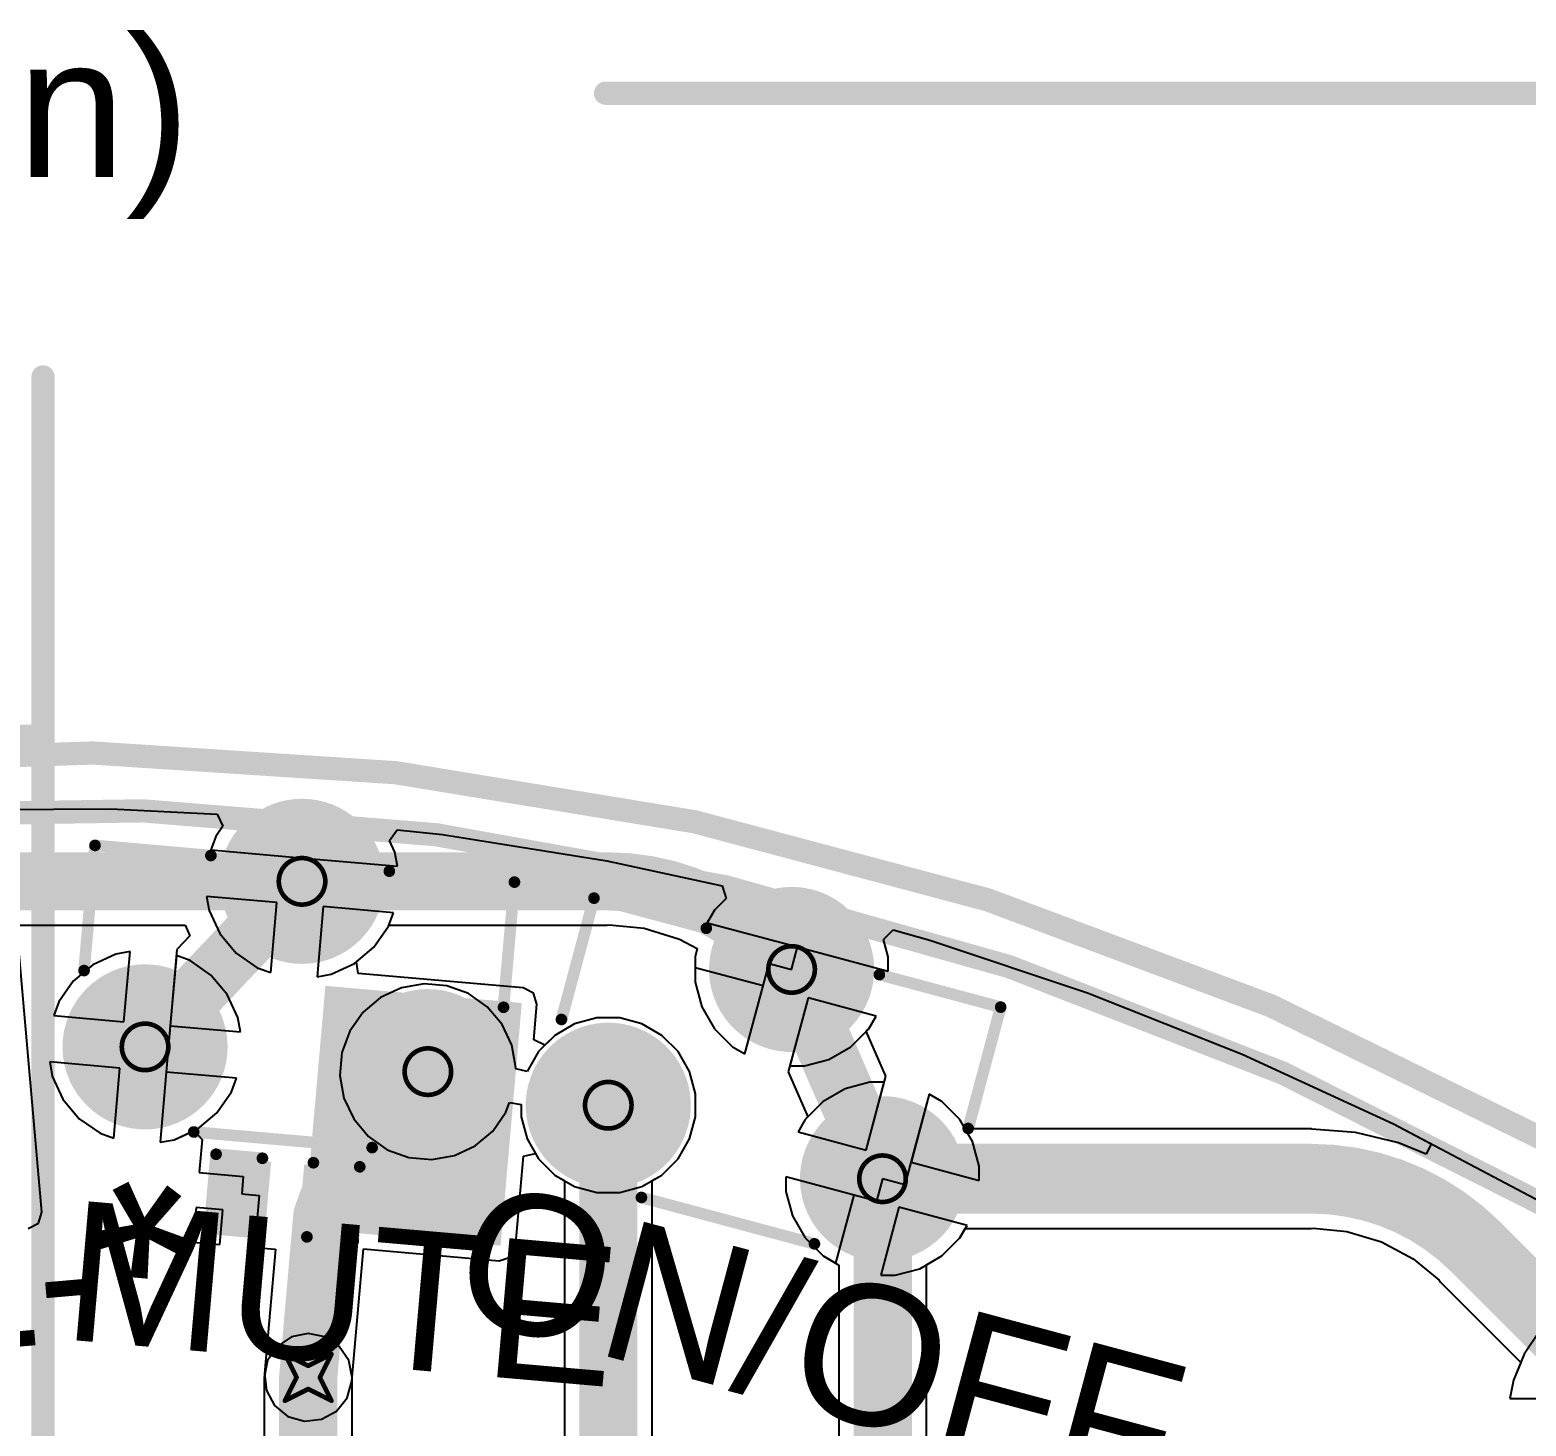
# Model space of a CAD drawing. Header units: millimetres. Extents: x -41 to 155, y -111 to 87.
# Drawn here: x -0.14 to 16.19, y 26.55 to 41.79 of the extents above; entities that cross this region are included whole.
import ezdxf

# ---------------------------------------------------------------- set-up
doc = ezdxf.new("R2010")
doc.units = ezdxf.units.MM
for name, color, linetype in [('BottomLayer', 5, 'Continuous'), ('BottomSolder', 6, 'Continuous'), ('DrillDrawing', 1, 'Continuous'), ('Mechanical1', 6, 'Continuous'), ('Mechanical2', 216, 'Continuous'), ('MultiLayer', 9, 'Continuous'), ('PadHoleLayer', 156, 'Continuous'), ('TopLayer', 1, 'Continuous'), ('TopOverlay', 2, 'Continuous'), ('TopPaste', 8, 'Continuous'), ('TopSolder', 216, 'Continuous'), ('ViaHoleLayer', 16, 'Continuous')]:
    doc.layers.add(name, color=color, linetype=linetype)
doc.styles.add('Arial', font='', dxfattribs={"height": 0.2})
doc.styles.get('Arial').set_extended_font_data('Arial')

# ---------------------------------------------------------------- blocks, each defined once
blk = doc.blocks.new('C___0402_20')
at = {"layer": 'TopLayer'}
for points in [[(-0.6985025399999999, -0.3175), (-0.6985025399999999, 0.3175), (-0.24130254, 0.3175), (-0.24130254, -0.3175)], [(0.24130254, -0.3175), (0.24130254, 0.3175), (0.6985025399999999, 0.3175), (0.6985025399999999, -0.3175)]]:
    blk.add_hatch(color=1, dxfattribs=at).paths.add_polyline_path(points)
at = {"layer": 'TopPaste'}
for points in [[(-0.6985025399999999, -0.3175), (-0.6985025399999999, 0.3175), (-0.24130254, 0.3175), (-0.24130254, -0.3175)], [(0.24130254, -0.3175), (0.24130254, 0.3175), (0.6985025399999999, 0.3175), (0.6985025399999999, -0.3175)]]:
    blk.add_hatch(color=8, dxfattribs=at).paths.add_polyline_path(points)
at = {"layer": 'TopSolder'}
for points in [[(-0.75850242, -0.37749988), (-0.75850242, 0.37749988), (-0.1813026599999999, 0.37749988), (-0.18130266, -0.37749988)], [(0.1813026599999999, -0.37749988), (0.18130266, 0.37749988), (0.75850242, 0.37749988), (0.75850242, -0.37749988)]]:
    blk.add_hatch(color=216, dxfattribs=at).paths.add_polyline_path(points)
at = {"layer": 'TopOverlay', "const_width": 0.127}
for points in [[(-0.27940254, 0.40640254), (-0.7874, 0.4064)], [(-0.7874, 0.4064), (-0.7874, -0.40640254)], [(0.7874, 0.40640254), (0.2794, 0.4064)], [(0.7874, 0.40640254), (0.7874, -0.4064)], [(-0.2794, -0.4064), (-0.7874, -0.40640254)], [(0.7874, -0.4064), (0.27940254, -0.40640254)]]:
    blk.add_lwpolyline(points, dxfattribs=at)
at = {"layer": 'TopOverlay', "const_width": 0.0635}
for points in [[(-0.8191499999999999, 0.4064, 1), (-0.7556499999999999, 0.4064, 1)], [(-0.8191499999999999, 0.4064, 1), (-0.7556499999999999, 0.4064, 1)], [(-0.31115254, 0.40640254, 1), (-0.24765254, 0.40640254, 1)], [(0.24765, 0.4064, 1), (0.31115, 0.4064, 1)], [(0.7556499999999999, 0.40640254, 1), (0.8191499999999999, 0.40640254, 1)], [(0.7556499999999999, 0.40640254, 1), (0.8191499999999999, 0.40640254, 1)], [(-0.8191499999999999, -0.40640254, 1), (-0.7556499999999999, -0.40640254, 1)], [(-0.8191499999999999, -0.40640254, 1), (-0.7556499999999999, -0.40640254, 1)], [(-0.31115, -0.4064, 1), (-0.24765, -0.4064, 1)], [(0.24765254, -0.40640254, 1), (0.31115254, -0.40640254, 1)], [(0.7556499999999999, -0.4064, 1), (0.8191499999999999, -0.4064, 1)], [(0.7556499999999999, -0.4064, 1), (0.8191499999999999, -0.4064, 1)]]:
    blk.add_lwpolyline(points, format="xyb", close=True, dxfattribs=at)
blk = doc.blocks.new('TS_1091B_A8B3_D2_73')
at = {"layer": 'BottomLayer'}
h = blk.add_hatch(color=5, dxfattribs=at)
edge = h.paths.add_edge_path()
edge.add_arc((-1.55000198, 0.9749993199999999), 0.7999984, 0, 360)
h = blk.add_hatch(color=5, dxfattribs=at)
edge = h.paths.add_edge_path()
edge.add_arc((1.5499969, 0.9749993199999999), 0.7999984, 0, 360)
h = blk.add_hatch(color=5, dxfattribs=at)
edge = h.paths.add_edge_path()
edge.add_arc((1.5499969, 0.9749993199999999), 0.7999984, 0, 360)
h = blk.add_hatch(color=5, dxfattribs=at)
edge = h.paths.add_edge_path()
edge.add_arc((-7.619999999999999e-06, -0.9749993199999999), 0.7999984, 0, 360)
at = {"layer": 'BottomSolder'}
h = blk.add_hatch(color=6, dxfattribs=at)
edge = h.paths.add_edge_path()
edge.add_arc((-1.55000198, 0.9749993199999999), 0.9015983999999999, 0, 360)
h = blk.add_hatch(color=6, dxfattribs=at)
edge = h.paths.add_edge_path()
edge.add_arc((1.5499969, 0.9749993199999999), 0.9015983999999999, 0, 360)
h = blk.add_hatch(color=6, dxfattribs=at)
edge = h.paths.add_edge_path()
edge.add_arc((1.5499969, 0.9749993199999999), 0.9015983999999999, 0, 360)
h = blk.add_hatch(color=6, dxfattribs=at)
edge = h.paths.add_edge_path()
edge.add_arc((-7.619999999999999e-06, -0.9749993199999999), 0.9015983999999999, 0, 360)
at = {"layer": 'MultiLayer'}
h = blk.add_hatch(color=9, dxfattribs=at)
edge = h.paths.add_edge_path()
edge.add_arc((-1.55000198, 0.9749993199999999), 0.7999984, 0, 360)
h = blk.add_hatch(color=9, dxfattribs=at)
edge = h.paths.add_edge_path()
edge.add_arc((1.5499969, 0.9749993199999999), 0.7999984, 0, 360)
h = blk.add_hatch(color=9, dxfattribs=at)
edge = h.paths.add_edge_path()
edge.add_arc((1.5499969, 0.9749993199999999), 0.7999984, 0, 360)
h = blk.add_hatch(color=9, dxfattribs=at)
edge = h.paths.add_edge_path()
edge.add_arc((-7.619999999999999e-06, -0.9749993199999999), 0.7999984, 0, 360)
at = {"layer": 'PadHoleLayer'}
h = blk.add_hatch(color=156, dxfattribs=at)
edge = h.paths.add_edge_path()
edge.add_arc((-1.55000198, 0.9749993199999999), 0.40999918, 0, 360)
h = blk.add_hatch(color=156, dxfattribs=at)
edge = h.paths.add_edge_path()
edge.add_arc((1.5499969, 0.9749993199999999), 0.40999918, 0, 360)
h = blk.add_hatch(color=156, dxfattribs=at)
edge = h.paths.add_edge_path()
edge.add_arc((1.5499969, 0.9749993199999999), 0.40999918, 0, 360)
h = blk.add_hatch(color=156, dxfattribs=at)
edge = h.paths.add_edge_path()
edge.add_arc((-7.619999999999999e-06, -0.9749993199999999), 0.40999918, 0, 360)
at = {"layer": 'TopLayer'}
h = blk.add_hatch(color=1, dxfattribs=at)
edge = h.paths.add_edge_path()
edge.add_arc((-1.55000198, 0.9749993199999999), 0.7999984, 0, 360)
h = blk.add_hatch(color=1, dxfattribs=at)
edge = h.paths.add_edge_path()
edge.add_arc((1.5499969, 0.9749993199999999), 0.7999984, 0, 360)
h = blk.add_hatch(color=1, dxfattribs=at)
edge = h.paths.add_edge_path()
edge.add_arc((1.5499969, 0.9749993199999999), 0.7999984, 0, 360)
h = blk.add_hatch(color=1, dxfattribs=at)
edge = h.paths.add_edge_path()
edge.add_arc((-7.619999999999999e-06, -0.9749993199999999), 0.7999984, 0, 360)
at = {"layer": 'TopSolder'}
h = blk.add_hatch(color=216, dxfattribs=at)
edge = h.paths.add_edge_path()
edge.add_arc((-1.55000198, 0.9749993199999999), 0.9015983999999999, 0, 360)
h = blk.add_hatch(color=216, dxfattribs=at)
edge = h.paths.add_edge_path()
edge.add_arc((1.5499969, 0.9749993199999999), 0.9015983999999999, 0, 360)
h = blk.add_hatch(color=216, dxfattribs=at)
edge = h.paths.add_edge_path()
edge.add_arc((1.5499969, 0.9749993199999999), 0.9015983999999999, 0, 360)
h = blk.add_hatch(color=216, dxfattribs=at)
edge = h.paths.add_edge_path()
edge.add_arc((-7.619999999999999e-06, -0.9749993199999999), 0.9015983999999999, 0, 360)
at = {"layer": 'TopOverlay', "const_width": 0.127}
for points in [[(0.9397999999999999, 1.85420254), (-1.016, 1.85420254)], [(-2.31139746, 0.2032), (-2.3114, -1.1684)], [(2.286, 0.20319746), (2.286, -1.1684)], [(-0.93980254, -1.1684), (-2.3114, -1.1684)], [(2.286, -1.1684), (1.01600508, -1.1684)]]:
    blk.add_lwpolyline(points, dxfattribs=at)
at = {"layer": 'TopOverlay', "const_width": 0.0635}
for points in [[(-1.04775, 1.85420254, 1), (-0.98425, 1.85420254, 1)], [(0.9080499999999999, 1.85420254, 1), (0.9715499999999999, 1.85420254, 1)], [(-2.34314746, 0.2032, 1), (-2.27964746, 0.2032, 1)], [(2.25425, 0.20319746, 1), (2.31775, 0.20319746, 1)], [(-2.34315, -1.1684, 1), (-2.27965, -1.1684, 1)], [(-2.34315, -1.1684, 1), (-2.27965, -1.1684, 1)], [(-0.97155254, -1.1684, 1), (-0.9080525399999999, -1.1684, 1)], [(0.98425508, -1.1684, 1), (1.04775508, -1.1684, 1)], [(2.25425, -1.1684, 1), (2.31775, -1.1684, 1)], [(2.25425, -1.1684, 1), (2.31775, -1.1684, 1)]]:
    blk.add_lwpolyline(points, format="xyb", close=True, dxfattribs=at)
blk = doc.blocks.new('TS_1091B_A8B3_D2_76')
at = {"layer": 'BottomLayer'}
h = blk.add_hatch(color=5, dxfattribs=at)
edge = h.paths.add_edge_path()
edge.add_arc((-1.55000198, 0.97500186), 0.7999984, 0, 360)
h = blk.add_hatch(color=5, dxfattribs=at)
edge = h.paths.add_edge_path()
edge.add_arc((1.5499969, 0.9749993199999999), 0.7999984, 0, 360)
h = blk.add_hatch(color=5, dxfattribs=at)
edge = h.paths.add_edge_path()
edge.add_arc((1.5499969, 0.9749993199999999), 0.7999984, 0, 360)
h = blk.add_hatch(color=5, dxfattribs=at)
edge = h.paths.add_edge_path()
edge.add_arc((-7.619999999999999e-06, -0.97500186), 0.7999984, 0, 360)
at = {"layer": 'BottomSolder'}
h = blk.add_hatch(color=6, dxfattribs=at)
edge = h.paths.add_edge_path()
edge.add_arc((-1.55000198, 0.97500186), 0.9015983999999999, 0, 360)
h = blk.add_hatch(color=6, dxfattribs=at)
edge = h.paths.add_edge_path()
edge.add_arc((1.5499969, 0.9749993199999999), 0.9015983999999999, 0, 360)
h = blk.add_hatch(color=6, dxfattribs=at)
edge = h.paths.add_edge_path()
edge.add_arc((1.5499969, 0.9749993199999999), 0.9015983999999999, 0, 360)
h = blk.add_hatch(color=6, dxfattribs=at)
edge = h.paths.add_edge_path()
edge.add_arc((-7.619999999999999e-06, -0.97500186), 0.9015983999999999, 0, 360)
at = {"layer": 'MultiLayer'}
h = blk.add_hatch(color=9, dxfattribs=at)
edge = h.paths.add_edge_path()
edge.add_arc((-1.55000198, 0.97500186), 0.7999984, 0, 360)
h = blk.add_hatch(color=9, dxfattribs=at)
edge = h.paths.add_edge_path()
edge.add_arc((1.5499969, 0.9749993199999999), 0.7999984, 0, 360)
h = blk.add_hatch(color=9, dxfattribs=at)
edge = h.paths.add_edge_path()
edge.add_arc((1.5499969, 0.9749993199999999), 0.7999984, 0, 360)
h = blk.add_hatch(color=9, dxfattribs=at)
edge = h.paths.add_edge_path()
edge.add_arc((-7.619999999999999e-06, -0.97500186), 0.7999984, 0, 360)
at = {"layer": 'PadHoleLayer'}
h = blk.add_hatch(color=156, dxfattribs=at)
edge = h.paths.add_edge_path()
edge.add_arc((-1.55000198, 0.97500186), 0.40999918, 0, 360)
h = blk.add_hatch(color=156, dxfattribs=at)
edge = h.paths.add_edge_path()
edge.add_arc((1.5499969, 0.9749993199999999), 0.40999918, 0, 360)
h = blk.add_hatch(color=156, dxfattribs=at)
edge = h.paths.add_edge_path()
edge.add_arc((1.5499969, 0.9749993199999999), 0.40999918, 0, 360)
h = blk.add_hatch(color=156, dxfattribs=at)
edge = h.paths.add_edge_path()
edge.add_arc((-7.619999999999999e-06, -0.97500186), 0.40999918, 0, 360)
at = {"layer": 'TopLayer'}
h = blk.add_hatch(color=1, dxfattribs=at)
edge = h.paths.add_edge_path()
edge.add_arc((-1.55000198, 0.97500186), 0.7999984, 0, 360)
h = blk.add_hatch(color=1, dxfattribs=at)
edge = h.paths.add_edge_path()
edge.add_arc((1.5499969, 0.9749993199999999), 0.7999984, 0, 360)
h = blk.add_hatch(color=1, dxfattribs=at)
edge = h.paths.add_edge_path()
edge.add_arc((1.5499969, 0.9749993199999999), 0.7999984, 0, 360)
h = blk.add_hatch(color=1, dxfattribs=at)
edge = h.paths.add_edge_path()
edge.add_arc((-7.619999999999999e-06, -0.97500186), 0.7999984, 0, 360)
at = {"layer": 'TopSolder'}
h = blk.add_hatch(color=216, dxfattribs=at)
edge = h.paths.add_edge_path()
edge.add_arc((-1.55000198, 0.97500186), 0.9015983999999999, 0, 360)
h = blk.add_hatch(color=216, dxfattribs=at)
edge = h.paths.add_edge_path()
edge.add_arc((1.5499969, 0.9749993199999999), 0.9015983999999999, 0, 360)
h = blk.add_hatch(color=216, dxfattribs=at)
edge = h.paths.add_edge_path()
edge.add_arc((1.5499969, 0.9749993199999999), 0.9015983999999999, 0, 360)
h = blk.add_hatch(color=216, dxfattribs=at)
edge = h.paths.add_edge_path()
edge.add_arc((-7.619999999999999e-06, -0.97500186), 0.9015983999999999, 0, 360)
at = {"layer": 'TopOverlay', "const_width": 0.127}
for points in [[(0.93979746, 1.85419746), (-1.016, 1.85420762)], [(-2.31140254, 0.20320254), (-2.3114, -1.16839746)], [(2.286, 0.20320254), (2.286, -1.16839746)], [(-0.93979746, -1.16840508), (-2.3114, -1.16839746)], [(2.286, -1.16839746), (1.01600762, -1.16840254)]]:
    blk.add_lwpolyline(points, dxfattribs=at)
at = {"layer": 'TopOverlay', "const_width": 0.0635}
for points in [[(-1.04775, 1.85420762, 1), (-0.98425, 1.85420762, 1)], [(0.90804746, 1.85419746, 1), (0.97154746, 1.85419746, 1)], [(-2.34315254, 0.20320254, 1), (-2.27965254, 0.20320254, 1)], [(2.25425, 0.20320254, 1), (2.31775, 0.20320254, 1)], [(-2.34315, -1.16839746, 1), (-2.27965, -1.16839746, 1)], [(-2.34315, -1.16839746, 1), (-2.27965, -1.16839746, 1)], [(-0.97154746, -1.16840508, 1), (-0.90804746, -1.16840508, 1)], [(0.9842576199999999, -1.16840254, 1), (1.04775762, -1.16840254, 1)], [(2.25425, -1.16839746, 1), (2.31775, -1.16839746, 1)], [(2.25425, -1.16839746, 1), (2.31775, -1.16839746, 1)]]:
    blk.add_lwpolyline(points, format="xyb", close=True, dxfattribs=at)

msp = doc.modelspace()

# ---------------------------------------------------------------- hatches: boundary and pattern name
at = {"layer": 'BottomLayer'}
h = msp.add_hatch(color=5, dxfattribs=at)
edge = h.paths.add_edge_path()
edge.add_arc((2.8956, 27.0764), 0.2999994, 0, 360)
at = {"layer": 'TopLayer'}
msp.add_hatch(color=1, dxfattribs=at).paths.add_polyline_path([(5.22772894, 31.164149), (3.0831028, 31.35177879999999), (2.8513151, 28.70245212), (4.99594124, 28.51482232)])
h = msp.add_hatch(color=1, dxfattribs=at)
edge = h.paths.add_edge_path()
edge.add_arc((2.8956, 27.0764), 0.2999994, 0, 360)
at = {"layer": 'ViaHoleLayer'}
h = msp.add_hatch(color=16, dxfattribs=at)
edge = h.paths.add_edge_path()
edge.add_arc((2.8956, 27.0764), 0.1499997, 0, 360)

# ---------------------------------------------------------------- linework, layer by layer
at = {"layer": 'BottomLayer'}
for p, q in [((-1.0745724, 33.27564338), (0.74193654, 33.28433018)), ((0.74193654, 33.28433018), (1.90033656, 33.22659598)), ((1.90033656, 33.22659598), (1.96411342, 33.09625842)), ((1.96411342, 33.09625842), (1.88521086, 32.98357386)), ((3.78366782, 32.93762779999999), (3.868392059999999, 33.05644899999999)), ((3.868392059999999, 33.05644899999999), (4.36286148, 33.00464823999999)), ((4.36286148, 33.00464823999999), (6.15649264, 32.71711262)), ((1.88521086, 32.98357386), (1.8310987, 32.83490004)), ((3.84207512, 32.81237023999999), (3.78366782, 32.93762779999999)), ((1.8310987, 32.83490004), (2.85032958, 32.74572825999999)), ((2.85032958, 32.74572825999999), (3.86954776, 32.65655902)), ((3.86954776, 32.65655902), (3.84207512, 32.81237023999999)), ((6.15649264, 32.71711262), (7.4170794, 32.4437629)), ((7.4170794, 32.4437629), (7.457887039999999, 32.30496205999999)), ((2.55302004, 32.26179984), (1.78682142, 32.32883298)), ((1.78682142, 32.32883298), (1.8142966, 32.1730116)), ((2.4859869, 31.49559868), (2.55302004, 32.26179984)), ((3.0590871, 32.2175251), (2.99205396, 31.45132902)), ((3.8252781, 32.15049196), (3.0590871, 32.2175251)), ((7.457887039999999, 32.30496205999999), (7.3306813, 32.17775632)), ((1.8142966, 32.1730116), (1.9315811, 31.92149064)), ((3.77116086, 32.00180798), (3.8252781, 32.15049196)), ((7.3306813, 32.17775632), (7.251567919999999, 32.0407284)), ((7.251567919999999, 32.0407284), (8.2398235, 31.77592578)), ((1.9315811, 31.92149064), (2.10996784, 31.70889518)), ((3.6119816, 31.7744729), (3.77116086, 32.00180798)), ((9.17748228, 31.8582167), (9.28131494, 31.96139658)), ((9.228086699999999, 31.66934737999999), (9.17748228, 31.8582167)), ((9.28131494, 31.96139658), (9.68339694, 31.85093198)), ((0.7944459599999999, 31.69909078), (0.542925, 31.58180628)), ((0.9502622599999999, 31.72656596), (0.7944459599999999, 31.69909078)), ((0.88322912, 30.96036734), (0.9502622599999999, 31.72656596)), ((2.10996784, 31.70889518), (2.33730292, 31.54971592)), ((3.39938614, 31.59608616), (3.6119816, 31.7744729)), ((8.2398235, 31.77592578), (9.228086699999999, 31.51112062)), ((9.68339694, 31.85093198), (11.40616464, 31.27486506)), ((0.542925, 31.58180628), (0.33032954, 31.40341954)), ((1.45632932, 31.68229122), (1.38929618, 30.9160926)), ((1.60500822, 31.62817652), (1.45632932, 31.68229122)), ((1.8323433, 31.46899725999999), (1.60500822, 31.62817652)), ((2.33730292, 31.54971592), (2.4859869, 31.49559868)), ((3.14786518, 31.47880165999999), (3.39938614, 31.59608616)), ((7.862996719999999, 31.35097615999999), (7.1200899, 31.55003596)), ((7.1200899, 31.55003596), (7.1200899, 31.3918219)), ((9.228086699999999, 31.51112062), (9.228086699999999, 31.66934737999999)), ((0.33032954, 31.40341954), (0.17115028, 31.17608446)), ((2.01073004, 31.2564018), (1.8323433, 31.46899725999999)), ((2.99205396, 31.45132902), (3.14786518, 31.47880165999999)), ((4.16042602, 31.37472008), (3.91346436, 31.33117432)), ((4.410240099999999, 31.35286338), (4.16042602, 31.37472008)), ((7.1200899, 31.3918219), (7.19191602, 31.12375538)), ((2.12801454, 31.00488084), (2.01073004, 31.2564018)), ((3.6861877, 31.22519282), (3.49408496, 31.06399934)), ((3.91346436, 31.33117432), (3.6861877, 31.22519282)), ((4.645888599999999, 31.2670952), (4.410240099999999, 31.35286338)), ((4.85130856, 31.12325754), (4.645888599999999, 31.2670952)), ((7.663936919999999, 30.60806934), (7.862996719999999, 31.35097615999999)), ((8.35368662, 31.2194956), (8.154626819999999, 30.47658624)), ((9.0966036, 31.02043072), (8.35368662, 31.2194956)), ((11.40616464, 31.27486506), (13.0949446, 30.60567666)), ((0.17115028, 31.17608446), (0.11703304, 31.02740048)), ((3.49408496, 31.06399934), (3.3502473, 30.85857938)), ((5.01250204, 30.9311548), (4.85130856, 31.12325754)), ((7.19191602, 31.12375538), (7.33067876, 30.88341296)), ((0.11703304, 31.02740048), (0.88322912, 30.96036734)), ((1.38929618, 30.9160926), (2.15548972, 30.84905946)), ((2.15548972, 30.84905946), (2.12801454, 31.00488084)), ((5.11848354, 30.70387814), (5.01250204, 30.9311548)), ((5.80458834, 30.93569378), (5.58741326, 30.81030922)), ((6.04681544, 31.00060094), (5.80458834, 30.93569378)), ((6.297587099999999, 31.0005984), (6.04681544, 31.00060094)), ((6.53981166, 30.93569378), (6.297587099999999, 31.0005984)), ((6.75698674, 30.81031176), (6.53981166, 30.93569378)), ((7.33067876, 30.88341296), (7.526916620000001, 30.68717763999999)), ((8.821259979999999, 30.6871751), (9.017495299999998, 30.88341296)), ((9.017495299999998, 30.88341296), (9.0966036, 31.02043072)), ((3.3502473, 30.85857938), (3.26447912, 30.62293087999999)), ((5.58741326, 30.81030922), (5.410088239999999, 30.63298674)), ((6.934309219999999, 30.63298674), (6.75698674, 30.81031176)), ((3.26447912, 30.62293087999999), (3.24262242, 30.3731168)), ((5.162029299999999, 30.45691648), (5.11848354, 30.70387814)), ((5.410088239999999, 30.63298674), (5.284706219999999, 30.4158142)), ((7.059693779999999, 30.41581166), (6.934309219999999, 30.63298674)), ((7.526916620000001, 30.68717763999999), (7.663936919999999, 30.60806934)), ((8.58091756, 30.54841236), (8.821259979999999, 30.6871751)), ((13.0949446, 30.60567666), (14.74470254, 29.8453556)), ((0.83895438, 30.45430028), (0.07276337999999999, 30.52133342)), ((0.07276337999999999, 30.52133342), (0.10023602, 30.3655222)), ((0.77192124, 29.68811182), (0.83895438, 30.45430028)), ((1.34502144, 30.41002554), (1.2779883, 29.64383708)), ((2.11121498, 30.3429924), (1.34502144, 30.41002554)), ((5.160957419999999, 30.44466606), (5.162029299999999, 30.45691648)), ((5.284706219999999, 30.4158142), (5.160957419999999, 30.44466606)), ((7.124600940000001, 30.17358455999999), (7.059693779999999, 30.41581166)), ((8.154626819999999, 30.47658624), (8.31285104, 30.47658624)), ((8.31285104, 30.47658624), (8.58091756, 30.54841236)), ((0.10023602, 30.3655222), (0.21752052, 30.11400124)), ((2.05710028, 30.19431858), (2.11121498, 30.3429924)), ((3.24262242, 30.3731168), (3.28616818, 30.12615514)), ((8.759741179999999, 30.22803454), (8.51939876, 30.0892718)), ((9.0278077, 30.29986066), (8.759741179999999, 30.22803454)), ((8.98697466, 29.55694622), (9.18603954, 30.29986066)), ((9.18603954, 30.29986066), (9.0278077, 30.29986066)), ((0.21752052, 30.11400124), (0.39590726, 29.90140578)), ((1.89792102, 29.9669835), (2.05710028, 30.19431858)), ((3.28616818, 30.12615514), (3.39214968, 29.89887848)), ((5.05440442, 29.9714539), (5.09279906, 30.07694518)), ((5.09279906, 30.07694518), (5.219801599999999, 30.05455254)), ((7.1245984, 29.9228129), (7.124600940000001, 30.17358455999999)), ((8.51939876, 30.0892718), (8.32316344, 29.89303394)), ((9.6767269, 30.16837502), (9.41192682, 29.18012198)), ((9.813742119999999, 30.08926926), (9.6767269, 30.16837502)), ((10.00997998, 29.89303394), (9.813742119999999, 30.08926926)), ((0.39590726, 29.90140578), (0.6232423399999999, 29.74222652)), ((1.68532556, 29.78859676), (1.89792102, 29.9669835)), ((3.39214968, 29.89887848), (3.55334316, 29.70677574)), ((4.91056676, 29.76603394), (5.05440442, 29.9714539)), ((5.219801599999999, 30.05455254), (5.21979906, 29.92281544)), ((5.21979906, 29.92281544), (5.284706219999999, 29.68058834)), ((7.059693779999999, 29.68058834), (7.1245984, 29.9228129)), ((0.6232423399999999, 29.74222652), (0.77192124, 29.68811182)), ((1.4338046, 29.67131226), (1.68532556, 29.78859676)), ((4.71846402, 29.60484046), (4.91056676, 29.76603394)), ((8.32316344, 29.89303394), (8.2440526, 29.7560111)), ((8.2440526, 29.7560111), (8.98697466, 29.55694622)), ((10.06963442, 29.78971182), (10.00997998, 29.89303394)), ((13.84723418, 29.78971182), (10.06963442, 29.78971182)), ((13.85509548, 29.78814718), (13.84723418, 29.78971182)), ((14.32950652, 29.75081172), (13.85509548, 29.78814718)), ((14.79990436, 29.63787824), (14.32950652, 29.75081172)), ((14.74470254, 29.8453556), (15.15610634, 29.62779952)), ((1.2779883, 29.64383708), (1.4338046, 29.67131226)), ((3.55334316, 29.70677574), (3.75876312, 29.56293808)), ((4.49118736, 29.49885896), (4.71846402, 29.60484046)), ((5.284706219999999, 29.68058834), (5.41009078, 29.46341326)), ((6.934311759999999, 29.46341326), (7.059693779999999, 29.68058834)), ((15.1020018, 29.51274514), (14.79990436, 29.63787824)), ((15.15610634, 29.62779952), (15.1020018, 29.51274514)), ((3.75876312, 29.56293808), (3.99441162, 29.4771699)), ((3.99441162, 29.4771699), (4.2442257, 29.4553132)), ((4.2442257, 29.4553132), (4.49118736, 29.49885896)), ((5.41009078, 29.46341326), (5.58741326, 29.28608823999999)), ((6.75698674, 29.28609078), (6.934311759999999, 29.46341326)), ((5.58741326, 29.28608823999999), (5.80458834, 29.16070621999999)), ((6.53981166, 29.16070621999999), (6.75698674, 29.28609078)), ((9.10084032, 29.00051604), (8.11257204, 29.2653212)), ((8.11257204, 29.2653212), (8.11257204, 29.10709952)), ((9.1665806, 29.24585972), (9.10084032, 29.00051604)), ((9.41192682, 29.18012198), (9.1665806, 29.24585972)), ((5.80458834, 29.16070621999999), (6.0468129, 29.0958016)), ((6.0468129, 29.0958016), (6.29758456, 29.09579906)), ((6.29758456, 29.09579906), (6.53981166, 29.16070621999999)), ((8.11257204, 29.10709952), (8.18439816, 28.839033)), ((8.18439816, 28.839033), (8.3231609, 28.59869058)), ((8.3231609, 28.59869058), (8.51939876, 28.40245526)), ((9.813742119999999, 28.40245272), (10.00997744, 28.59869058)), ((10.00997744, 28.59869058), (10.06963188, 28.7020127)), ((10.06963188, 28.7020127), (13.84723418, 28.7020127)), ((13.84723418, 28.7020127), (13.87210332, 28.70696062)), ((13.87210332, 28.70696062), (14.23810716, 28.6709104)), ((14.23810716, 28.6709104), (14.61395858, 28.55689742)), ((14.61395858, 28.55689742), (14.960346, 28.37175174)), ((8.51939876, 28.40245526), (8.690295039999999, 28.30378642)), ((8.690295039999999, 28.30378642), (8.690295039999999, 18.9484)), ((9.648504959999999, 28.30705286), (9.813742119999999, 28.40245272)), ((9.648504959999999, 18.9484), (9.648504959999999, 28.30705286)), ((14.960346, 28.37175174), (15.24464566, 28.13842988)), ((15.24464566, 28.13842988), (15.25872742, 28.1173555)), ((15.25872742, 28.1173555), (16.13675208, 27.23933084)), ((2.71225518, 27.51903563999999), (2.55682242, 27.41517758)), ((2.8956, 27.55550496), (2.71225518, 27.51903563999999)), ((3.07894482, 27.51903563999999), (2.8956, 27.55550496)), ((3.23437758, 27.41517758), (3.07894482, 27.51903563999999)), ((2.55682242, 27.41517758), (2.45296436, 27.25974482)), ((3.33823564, 27.25974482), (3.23437758, 27.41517758)), ((2.45296436, 27.25974482), (2.41649504, 27.0764)), ((3.374704959999999, 27.0764), (3.33823564, 27.25974482)), ((16.13675208, 27.23933084), (16.05712054, 27.04708586)), ((2.41649504, 27.0764), (2.41649504, 24.19150356)), ((3.374704959999999, 24.19150356), (3.374704959999999, 27.0764)), ((16.05712054, 27.04708586), (16.01747876, 26.8478)), ((16.01747876, 26.8478), (19.08532124, 26.8478))]:
    msp.add_line(p, q, dxfattribs=at)
for points, const_width in [([(9.16657044, 29.24586226), (13.84723418, 29.24586226)], 0.7619999999999999), ([(9.16657044, 29.24586226), (9.1694, 29.2430327)], 0.635), ([(9.1694, 18.9484), (9.1694, 29.2430327)], 0.635), ([(15.64328596, 28.50191404), (17.5514, 26.5938)], 0.7619999999999999), ([(2.8956, 24.19150356), (2.8956, 27.0764)], 0.635)]:
    msp.add_lwpolyline(points, dxfattribs=dict(at, const_width=const_width))
for points, const_width in [([(8.976070439999999, 29.24586226, 1), (9.35707044, 29.24586226, 1)], 0.3809999999999999), ([(13.65673418, 29.24586226, 1), (14.03773418, 29.24586226, 1)], 0.3809999999999999), ([(13.65673418, 29.24586226, 1), (14.03773418, 29.24586226, 1)], 0.3809999999999999), ([(9.00782044, 29.24586226, 1), (9.325320439999999, 29.24586226, 1)], 0.3175), ([(9.01065, 29.2430327, 1), (9.32815, 29.2430327, 1)], 0.3175), ([(9.01065, 29.2430327, 1), (9.32815, 29.2430327, 1)], 0.3175), ([(15.45278596, 28.50191404, 1), (15.83378596, 28.50191404, 1)], 0.3809999999999999), ([(15.45278596, 28.50191404, 1), (15.83378596, 28.50191404, 1)], 0.3809999999999999), ([(2.73685, 27.0764, 1), (3.05435, 27.0764, 1)], 0.3175)]:
    msp.add_lwpolyline(points, format="xyb", close=True, dxfattribs=dict(at, const_width=const_width))
at = {"layer": 'BottomLayer', "const_width": 0.7619999999999999}
msp.add_lwpolyline([(13.84723418, 29.24586226, -0.198912367379658), (15.64328596, 28.50191404)], format="xyb", dxfattribs=at)
at = {"layer": 'DrillDrawing'}
for points, const_width in [([(3.08218586, 32.49269092, 1), (2.57418586, 32.49269092, 1)], 0.0508), ([(2.56148586, 32.49269092, 1), (2.58688586, 32.49269092, 1)], 0.0254), ([(3.06948586, 32.49269092, 1), (3.09488586, 32.49269092, 1)], 0.0254), ([(8.4280883, 31.53058464, 1), (7.9200883, 31.53058464, 1)], 0.0508), ([(7.907388299999999, 31.53058464, 1), (7.932788299999999, 31.53058464, 1)], 0.0254), ([(8.4153883, 31.53058464, 1), (8.4407883, 31.53058464, 1)], 0.0254), ([(1.36812528, 30.68520152, 1), (0.86012528, 30.68520152, 1)], 0.0508), ([(1.36812528, 30.68520152, 1), (0.86012528, 30.68520152, 1)], 0.0508), ([(0.8474252800000001, 30.68520152, 1), (0.87282528, 30.68520152, 1)], 0.0254), ([(0.8474252800000001, 30.68520152, 1), (0.87282528, 30.68520152, 1)], 0.0254), ([(1.35542528, 30.68520152, 1), (1.38082528, 30.68520152, 1)], 0.0254), ([(1.35542528, 30.68520152, 1), (1.38082528, 30.68520152, 1)], 0.0254), ([(4.45632586, 30.41501664, 1), (3.94832586, 30.41501664, 1)], 0.0508), ([(3.93562586, 30.41501664, 1), (3.96102586, 30.41501664, 1)], 0.0254), ([(4.443625859999999, 30.41501664, 1), (4.469025859999999, 30.41501664, 1)], 0.0254), ([(6.4262, 30.0482, 1), (5.9182, 30.0482, 1)], 0.0508), ([(6.4262, 30.0482, 1), (5.9182, 30.0482, 1)], 0.0508), ([(5.9055, 30.0482, 1), (5.9309, 30.0482, 1)], 0.0254), ([(5.9055, 30.0482, 1), (5.9309, 30.0482, 1)], 0.0254), ([(6.4135, 30.0482, 1), (6.438899999999999, 30.0482, 1)], 0.0254), ([(6.4135, 30.0482, 1), (6.438899999999999, 30.0482, 1)], 0.0254), ([(9.42057044, 29.24586226, 1), (8.91257044, 29.24586226, 1)], 0.0508), ([(8.899870439999999, 29.24586226, 1), (8.92527044, 29.24586226, 1)], 0.0254), ([(9.40787044, 29.24586226, 1), (9.43327044, 29.24586226, 1)], 0.0254), ([(2.6289, 27.3304, 1), (2.6543, 27.3304, 1)], 0.0254), ([(2.6289, 27.3304, 1), (2.6543, 27.3304, 1)], 0.0254), ([(3.1369, 27.3304, 1), (3.1623, 27.3304, 1)], 0.0254), ([(3.1369, 27.3304, 1), (3.1623, 27.3304, 1)], 0.0254), ([(2.8829, 27.2034, 1), (2.9083, 27.2034, 1)], 0.0254), ([(2.8829, 27.2034, 1), (2.9083, 27.2034, 1)], 0.0254), ([(2.7559, 27.0764, 1), (2.7813, 27.0764, 1)], 0.0254), ([(2.7559, 27.0764, 1), (2.7813, 27.0764, 1)], 0.0254), ([(2.8829, 26.9494, 1), (2.9083, 26.9494, 1)], 0.0254), ([(2.8829, 26.9494, 1), (2.9083, 26.9494, 1)], 0.0254), ([(3.0099, 27.0764, 1), (3.0353, 27.0764, 1)], 0.0254), ([(3.0099, 27.0764, 1), (3.0353, 27.0764, 1)], 0.0254), ([(2.6289, 26.8224, 1), (2.6543, 26.8224, 1)], 0.0254), ([(2.6289, 26.8224, 1), (2.6543, 26.8224, 1)], 0.0254), ([(3.1369, 26.8224, 1), (3.1623, 26.8224, 1)], 0.0254), ([(3.1369, 26.8224, 1), (3.1623, 26.8224, 1)], 0.0254)]:
    msp.add_lwpolyline(points, format="xyb", close=True, dxfattribs=dict(at, const_width=const_width))
at = {"layer": 'DrillDrawing', "const_width": 0.0508}
for points in [[(2.6416, 27.3304), (2.8956, 27.2034)], [(2.6416, 27.3304), (2.7686, 27.0764)], [(2.8956, 27.2034), (3.1496, 27.3304)], [(3.0226, 27.0764), (3.1496, 27.3304)], [(2.6416, 26.8224), (2.7686, 27.0764)], [(2.6416, 26.8224), (2.8956, 26.9494)], [(2.8956, 26.9494), (3.1496, 26.8224)], [(3.0226, 27.0764), (3.1496, 26.8224)]]:
    msp.add_lwpolyline(points, dxfattribs=at)
at = {"layer": 'Mechanical1', "const_width": 0.254}
for points in [[(6.14293666, 41.0972), (34.25071382, 41.0972)], [(0, -38.0238), (0, 38.0000002)], [(-40.6908, 34.07507535999999), (0, 34.07507535999999)]]:
    msp.add_lwpolyline(points, dxfattribs=at)
at = {"layer": 'Mechanical1', "const_width": 0.127}
for points in [[(6.07943666, 41.0972, 1), (6.20643666, 41.0972, 1)], [(-0.0635, 38.0000002, 1), (0.0635, 38.0000002, 1)], [(-0.0635, 34.07507535999999, 1), (0.0635, 34.07507535999999, 1)]]:
    msp.add_lwpolyline(points, format="xyb", close=True, dxfattribs=at)
at = {"layer": 'Mechanical1', "const_width": 0.254}
msp.add_lwpolyline([(-26.73261862, 19.82835506, -3.064050539179198), (-27.01640773999999, -19.42715952)], format="xyb", dxfattribs=at)
at = {"layer": 'Mechanical2', "const_width": 0.254}
msp.add_lwpolyline([(-27.77328456, 19.43499542, -3.216015777354795), (-28.0670254, -19.00832622)], format="xyb", dxfattribs=at)
at = {"layer": 'TopLayer'}
for p, q in [((-0.37961824, 32.01358596), (1.5527655, 32.01358596)), ((1.60292034, 31.89690598), (1.46211544, 31.74842774)), ((1.5527655, 32.01358596), (1.60292034, 31.89690598)), ((3.6119816, 31.7744729), (3.77116086, 32.00180798)), ((3.77116086, 32.00180798), (3.77544838, 32.01358596)), ((3.77544838, 32.01358596), (6.15987846, 32.01358596)), ((6.15987846, 32.01358596), (6.181598, 32.0179065)), ((6.181598, 32.0179065), (6.563199979999999, 31.98032212)), ((6.563199979999999, 31.98032212), (6.95101988, 31.86267694)), ((6.95101988, 31.86267694), (7.144222439999999, 31.75940816)), ((9.17748228, 31.8582167), (9.28131494, 31.96139658)), ((9.228086699999999, 31.66934737999999), (9.17748228, 31.8582167)), ((9.28131494, 31.96139658), (9.68339694, 31.85093198)), ((-0.01154176, 28.88167452), (-0.26247852, 31.74988062)), ((0.7944459599999999, 31.69909078), (0.542925, 31.58180628)), ((0.9502622599999999, 31.72656596), (0.7944459599999999, 31.69909078)), ((0.88322912, 30.96036734), (0.9502622599999999, 31.72656596)), ((1.46211544, 31.74842774), (1.36715754, 30.6630578)), ((3.4221547, 31.6151895), (3.6119816, 31.7744729)), ((7.144222439999999, 31.75940816), (7.1200899, 31.66934484)), ((8.17408322, 31.53057956), (8.2398235, 31.77592578)), ((8.2398235, 31.77592578), (9.228086699999999, 31.51112062)), ((9.68339694, 31.85093198), (11.40616464, 31.27486506)), ((0.542925, 31.58180628), (0.33032954, 31.40341954)), ((3.44069162, 31.4860813), (3.4221547, 31.6151895)), ((7.1200899, 31.66934484), (7.1200899, 31.3918219)), ((7.663936919999999, 30.60806934), (7.928737, 31.59631984)), ((7.928737, 31.59631984), (8.17408322, 31.53057956)), ((9.228086699999999, 31.51112062), (9.228086699999999, 31.66934737999999)), ((0.33032954, 31.40341954), (0.17115028, 31.17608446)), ((5.24210534, 31.32847938), (3.44069162, 31.4860813)), ((7.1200899, 31.3918219), (7.19191602, 31.12375538)), ((5.35409394, 31.2701813), (5.24210534, 31.32847938)), ((5.39205932, 31.1497726), (5.35409394, 31.2701813)), ((8.35368662, 31.2194956), (8.137443719999998, 30.41245886)), ((9.0966036, 31.02043072), (8.35368662, 31.2194956)), ((11.40616464, 31.27486506), (13.0949446, 30.60567666)), ((0.17115028, 31.17608446), (0.11703304, 31.02740048)), ((5.358002999999999, 30.76050744), (5.39205932, 31.1497726)), ((7.19191602, 31.12375538), (7.33067876, 30.88341296)), ((0.11703304, 31.02740048), (0.88322912, 30.96036734)), ((5.80458834, 30.93569378), (5.58741326, 30.81030922)), ((6.04681544, 31.00060094), (5.80458834, 30.93569378)), ((6.297587099999999, 31.0005984), (6.04681544, 31.00060094)), ((6.53981166, 30.93569378), (6.297587099999999, 31.0005984)), ((6.75698674, 30.81031176), (6.53981166, 30.93569378)), ((7.33067876, 30.88341296), (7.526916620000001, 30.68717763999999)), ((8.98966706, 30.85558218), (9.017495299999998, 30.88341296)), ((9.017495299999998, 30.88341296), (9.0966036, 31.02043072)), ((5.480491959999999, 30.70338792), (5.358002999999999, 30.76050744)), ((5.58741326, 30.81030922), (5.480491959999999, 30.70338792)), ((6.934309219999999, 30.63298674), (6.75698674, 30.81031176)), ((9.20321756, 30.36397788), (8.98966706, 30.85558218)), ((1.36715754, 30.6630578), (1.2779883, 29.64383708)), ((7.059693779999999, 30.41581166), (6.934309219999999, 30.63298674)), ((7.526916620000001, 30.68717763999999), (7.663936919999999, 30.60806934)), ((13.0949446, 30.60567666), (14.74470254, 29.8453556)), ((0.83895438, 30.45430028), (0.07276337999999999, 30.52133342)), ((0.07276337999999999, 30.52133342), (0.10023602, 30.3655222)), ((0.77192124, 29.68811182), (0.83895438, 30.45430028)), ((7.124600940000001, 30.17358455999999), (7.059693779999999, 30.41581166)), ((8.137443719999998, 30.41245886), (8.35099168, 29.92086472)), ((0.10023602, 30.3655222), (0.21752052, 30.11400124)), ((8.98697466, 29.55694622), (9.20321756, 30.36397788)), ((0.21752052, 30.11400124), (0.39590726, 29.90140578)), ((7.1245984, 29.9228129), (7.124600940000001, 30.17358455999999)), ((9.6767269, 30.16837502), (9.47766456, 29.42546566)), ((9.813742119999999, 30.08926926), (9.6767269, 30.16837502)), ((10.00997998, 29.89303394), (9.813742119999999, 30.08926926)), ((0.39590726, 29.90140578), (0.6232423399999999, 29.74222652)), ((7.059693779999999, 29.68058834), (7.1245984, 29.9228129)), ((8.35099168, 29.92086472), (8.32316344, 29.89303394)), ((0.6232423399999999, 29.74222652), (0.77192124, 29.68811182)), ((1.4338046, 29.67131226), (1.64855398, 29.77144922)), ((1.64855398, 29.77144922), (1.73785784, 29.67296326)), ((8.32316344, 29.89303394), (8.2440526, 29.7560111)), ((8.2440526, 29.7560111), (8.98697466, 29.55694622)), ((10.14874272, 29.65269152), (10.00997998, 29.89303394)), ((14.74470254, 29.8453556), (16.3505261, 28.9961701)), ((1.2779883, 29.64383708), (1.4338046, 29.67131226)), ((1.73785784, 29.67296326), (1.70632882, 29.31257028)), ((6.934311759999999, 29.46341326), (7.059693779999999, 29.68058834)), ((10.22056884, 29.384625), (10.14874272, 29.65269152)), ((5.16027162, 28.50044592), (5.247010079999999, 29.49187396)), ((5.247010079999999, 29.49187396), (5.37701744, 29.52069534)), ((5.37701744, 29.52069534), (5.41009078, 29.46341326)), ((5.41009078, 29.46341326), (5.58741326, 29.28608823999999)), ((6.75698674, 29.28609078), (6.934311759999999, 29.46341326)), ((9.47766456, 29.42546566), (10.22056884, 29.22640586)), ((1.70632882, 29.31257028), (2.1870924, 29.27051042)), ((2.1870924, 29.27051042), (2.17048842, 29.08073431999999)), ((5.58741326, 29.28608823999999), (5.693095039999999, 29.2250749)), ((6.651304959999999, 29.2250749), (6.75698674, 29.28609078)), ((8.8554941, 29.06625632), (8.11257204, 29.2653212)), ((8.11257204, 29.2653212), (8.11257204, 29.10709952)), ((10.22056884, 29.22640586), (10.22056884, 29.384625)), ((2.17048842, 29.08073431999999), (2.36026452, 29.06413033999999)), ((5.693095039999999, 29.2250749), (5.693095039999999, 23.66684116)), ((6.651304959999999, 23.66684116), (6.651304959999999, 29.2250749)), ((8.11257204, 29.10709952), (8.18439816, 28.839033)), ((1.6731234, 28.93302062), (1.63991544, 28.55346588)), ((1.96411088, 28.9075622), (1.6731234, 28.93302062)), ((2.36026452, 29.06413033999999), (2.31045512, 28.49480204)), ((8.65643176, 28.32333934), (8.8554941, 29.06625632)), ((9.34618654, 28.93477576), (9.14712166, 28.19186386)), ((10.08908828, 28.73571596), (9.34618654, 28.93477576)), ((-0.16149574, 28.7029652), (-0.05017007999999999, 28.76091784)), ((-0.05017007999999999, 28.76091784), (-0.0495046, 28.76126074)), ((-0.0495046, 28.76126074), (-0.01153922, 28.88167198)), ((-0.01153922, 28.88167198), (-0.01154176, 28.88167452)), ((1.93090292, 28.52800746), (1.96411088, 28.9075622)), ((8.18439816, 28.839033), (8.3231609, 28.59869058)), ((8.3231609, 28.59869058), (8.51939876, 28.40245526)), ((9.813742119999999, 28.40245272), (10.00997744, 28.59869058)), ((10.00997744, 28.59869058), (10.08908828, 28.73571596)), ((1.63991544, 28.55346588), (1.93090292, 28.52800746)), ((2.31045512, 28.49480204), (2.53702566, 28.47497988)), ((2.53702566, 28.47497988), (2.41831876, 27.1181576)), ((3.37288124, 27.0346424), (3.49934784, 28.4801691)), ((3.49934784, 28.4801691), (4.98156484, 28.35049194)), ((5.101973539999999, 28.38845732), (5.16027162, 28.50044592)), ((4.98156484, 28.35049194), (5.101973539999999, 28.38845732)), ((8.51939876, 28.40245526), (8.65643176, 28.32333934)), ((9.30533318, 28.19186386), (9.5733997, 28.26368998)), ((9.5733997, 28.26368998), (9.813742119999999, 28.40245272)), ((9.14712166, 28.19186386), (9.30533318, 28.19186386)), ((16.34433104, 27.58441778), (16.1742628, 27.32989454)), ((16.1742628, 27.32989454), (16.05712054, 27.04708586)), ((2.41831876, 27.1181576), (2.43866924, 26.9323312)), ((3.32057248, 26.85517362), (3.37288124, 27.0346424)), ((16.05712054, 27.04708586), (16.01747876, 26.8478)), ((2.43866924, 26.9323312), (2.52858524, 26.7684377)), ((3.2035623, 26.70938524), (3.32057248, 26.85517362)), ((16.01747876, 26.8478), (17.5514, 26.8478)), ((2.52858524, 26.7684377), (2.67437362, 26.65142752)), ((2.67437362, 26.65142752), (2.8538424, 26.59911876)), ((3.0396688, 26.61946924), (3.2035623, 26.70938524)), ((2.8538424, 26.59911876), (3.0396688, 26.61946924))]:
    msp.add_line(p, q, dxfattribs=at)
at = {"layer": 'TopLayer', "const_width": 0.635}
for points in [[(-2.8535884, 32.49269092), (2.82818586, 32.49269092)], [(1.11412528, 30.68520152), (2.82818586, 32.49269092)], [(2.82818586, 32.49269092), (6.15987846, 32.49269092)], [(7.955930239999999, 31.7487427), (8.1740883, 31.53058464)], [(8.1740883, 31.53058464), (9.16657044, 29.24586226)], [(1.11412528, 30.68520152), (1.29876804, 30.50055876)], [(6.172199999999999, 23.66684116), (6.172199999999999, 30.0482)], [(3.0497272, 28.83807542), (3.10671718, 28.99881932)], [(2.8956, 27.0764), (3.0497272, 28.83807542)]]:
    msp.add_lwpolyline(points, dxfattribs=at)
at = {"layer": 'TopLayer', "const_width": 0.3175}
for points in [[(2.66943586, 32.49269092, 1), (2.98693586, 32.49269092, 1)], [(2.66943586, 32.49269092, 1), (2.98693586, 32.49269092, 1)], [(2.66943586, 32.49269092, 1), (2.98693586, 32.49269092, 1)], [(6.001128459999999, 32.49269092, 1), (6.31862846, 32.49269092, 1)], [(6.001128459999999, 32.49269092, 1), (6.31862846, 32.49269092, 1)], [(7.79718024, 31.7487427, 1), (8.11468024, 31.7487427, 1)], [(7.79718024, 31.7487427, 1), (8.11468024, 31.7487427, 1)], [(8.0153383, 31.53058464, 1), (8.332838299999999, 31.53058464, 1)], [(8.0153383, 31.53058464, 1), (8.332838299999999, 31.53058464, 1)], [(0.9553752799999999, 30.68520152, 1), (1.27287528, 30.68520152, 1)], [(0.9553752799999999, 30.68520152, 1), (1.27287528, 30.68520152, 1)], [(1.14001804, 30.50055876, 1), (1.45751804, 30.50055876, 1)], [(6.01345, 30.0482, 1), (6.33095, 30.0482, 1)], [(9.00782044, 29.24586226, 1), (9.325320439999999, 29.24586226, 1)], [(2.94796718, 28.99881932, 1), (3.26546718, 28.99881932, 1)], [(2.8909772, 28.83807542, 1), (3.2084772, 28.83807542, 1)], [(2.8909772, 28.83807542, 1), (3.2084772, 28.83807542, 1)], [(2.73685, 27.0764, 1), (3.05435, 27.0764, 1)]]:
    msp.add_lwpolyline(points, format="xyb", close=True, dxfattribs=at)
at = {"layer": 'TopLayer', "const_width": 0.635}
msp.add_lwpolyline([(6.15987846, 32.49269092, -0.198912367379658), (7.955930239999999, 31.7487427)], format="xyb", dxfattribs=at)

# ---------------------------------------------------------------- block references
for name, p, rotation in [('TS_1091B_A8B3_D2_76', (2.7432, 31.5214), 175), ('TS_1091B_A8B3_D2_73', (7.92173168, 30.58880852), 165), ('C___0402_20', (2.6386028, 29.03977428), 175)]:
    msp.add_blockref(name, p, dxfattribs=dict(rotation=rotation))

# ---------------------------------------------------------------- texts
at = {"layer": 'Mechanical1', "style": 'Arial'}
msp.add_text('2.68 (in)', height=1.524, dxfattribs=at).set_placement((-6.1976, 40.18304637999999))
at = {"layer": 'TopOverlay', "style": 'Arial'}
for s, height, rotation, p in [('*', 2.032, 175, (1.77804064, 30.1383573)), ('ON/OFF', 1.524, 345, (4.39916062, 27.77751112)), ('MUTE', 1.524, 355, (0.19229578, 27.4954619)), ('VOL-', 1.524, 5, (-4.255226439999999, 27.06284656))]:
    msp.add_text(s, height=height, rotation=rotation, dxfattribs=at).set_placement(p)

doc.saveas('drawing.dxf')
